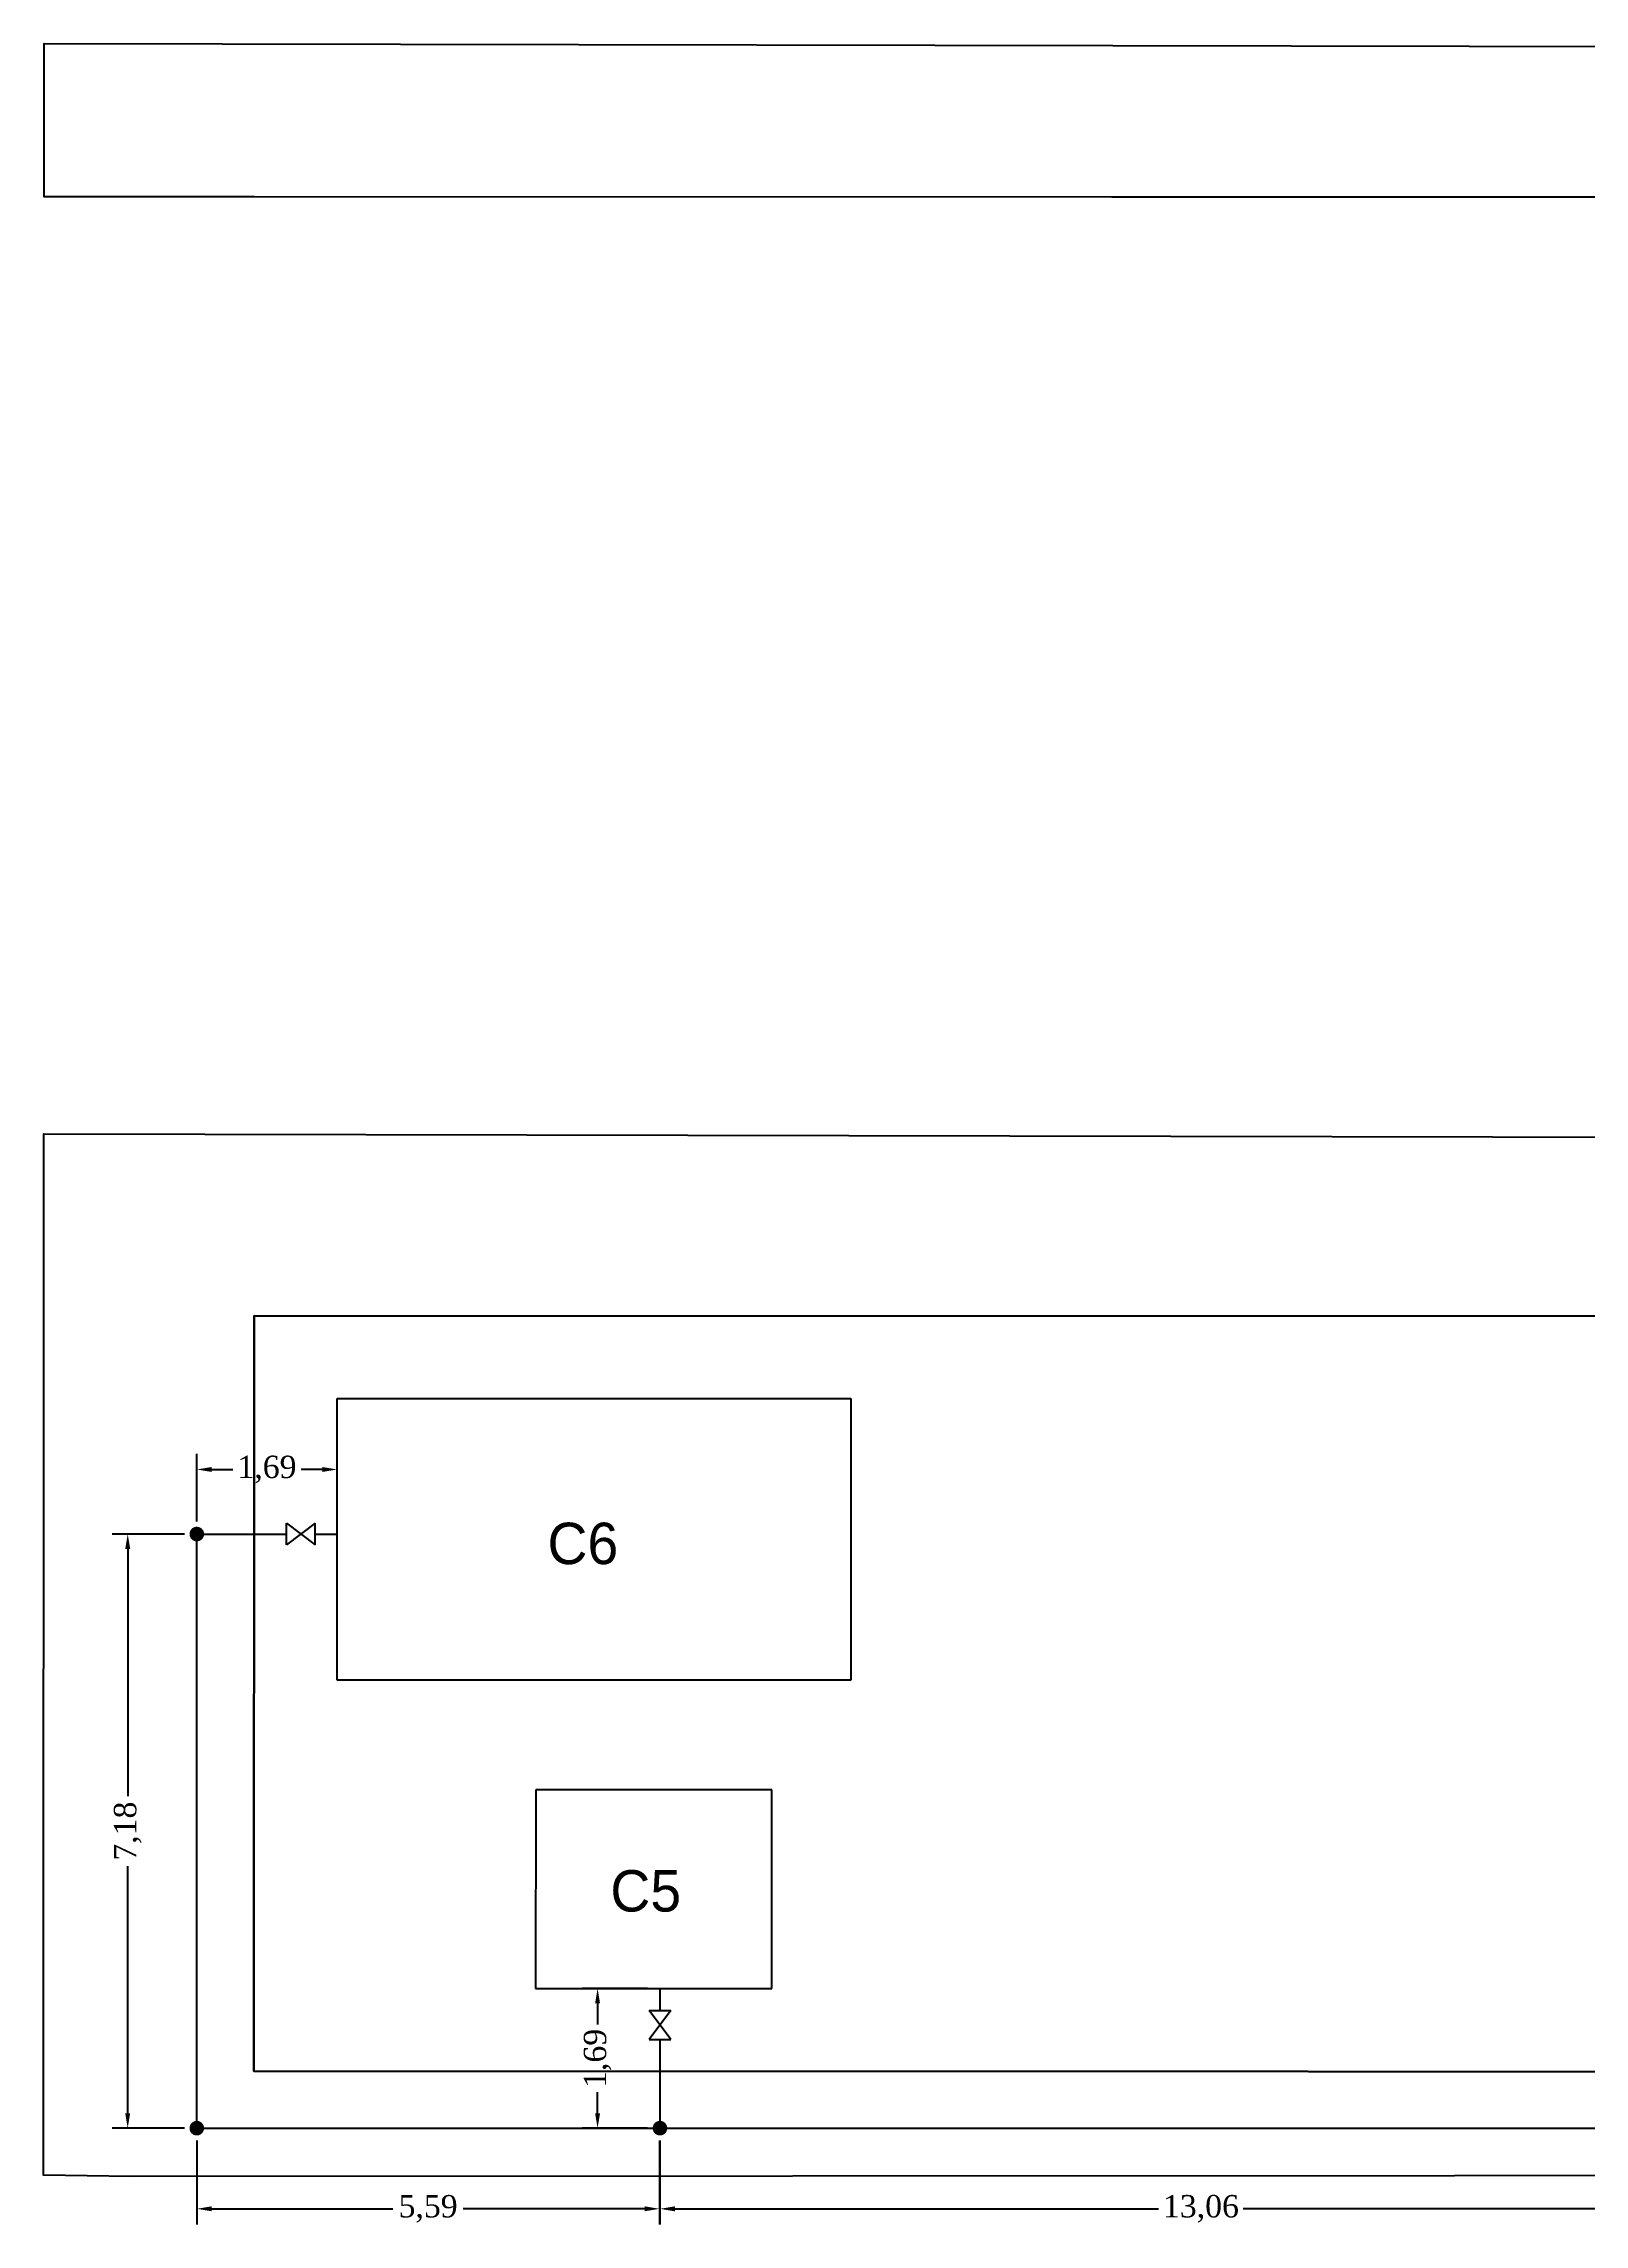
# Model space of a CAD drawing. Header units: metres. Extents: x 7284.4 to 7334.4, y 119725.8 to 119752.1.
# Drawn here: x 7284.35 to 7302.95, y 119725.78 to 119752.12 of the extents above; entities that cross this region are included whole.
import ezdxf

# ---------------------------------------------------------------- set-up
doc = ezdxf.new("R2010")
doc.units = ezdxf.units.M
for name, color, linetype in [('CONSTRUCCION', 6, 'Continuous'), ('Consumidores', 130, 'Continuous'), ('Nombres', 240, 'Continuous'), ('PARCELA', 7, 'Continuous'), ('UNIFILAR', 7, 'Continuous')]:
    doc.layers.add(name, color=color, linetype=linetype)
doc.layers.add('COTAS_Inst', color=7, linetype='Continuous', true_color=0xe46f1b)
doc.styles.add('Times New Roman 3.5 mm', font='times.ttf')
doc.dimstyles.new('Ing_España', dxfattribs={"dimscale": 1e-06, "dimtxt": 1.8, "dimasz": 1.2, "dimexe": 1.25, "dimexo": 1, "dimtad": 0, "dimzin": 1, "dimtxsty": 'Times New Roman 3.5 mm', "dimcen": 2.5, "dimadec": 0, "dimazin": 0, "dimtfac": 1, "dimtmove": 0, "dimatfit": 3, "dimfxl": 1, "dimarcsym": 0})

# ---------------------------------------------------------------- blocks, each defined once
blk = doc.blocks.new('NUDO_DERIVACION_GAS')
at = {"color": 0, "linetype": 'Continuous'}
for points in [[(-0.742494, 0.10584), (-0.749351, 0.031185), (-0.748721, -0.043781), (-0.749351, 0.031185)], [(-0.728219, 0.179437), (-0.742494, 0.10584), (-0.74061, -0.118309), (-0.748721, -0.043781)], [(-0.706667, 0.251241), (-0.728219, 0.179437), (-0.725099, -0.191656), (-0.74061, -0.118309)], [(-0.678054, 0.320535), (-0.706667, 0.251241), (-0.702343, -0.263087), (-0.725099, -0.191656)], [(-0.642667, 0.386626), (-0.678054, 0.320535), (-0.672569, -0.33189), (-0.702343, -0.263087)], [(-0.600858, 0.448854), (-0.642667, 0.386626), (-0.636075, -0.397377), (-0.672569, -0.33189)], [(-0.553045, 0.506597), (-0.600858, 0.448854), (-0.593226, -0.458893), (-0.636075, -0.397377)], [(-0.499707, 0.559279), (-0.553045, 0.506597), (-0.544449, -0.515825), (-0.593226, -0.458893)], [(-0.441376, 0.606372), (-0.499707, 0.559279), (-0.490233, -0.567602), (-0.544449, -0.515825)], [(-0.378635, 0.647407), (-0.441376, 0.606372), (-0.431118, -0.613708), (-0.490233, -0.567602)], [(-0.31211, 0.681973), (-0.378635, 0.647407), (-0.367696, -0.653682), (-0.431118, -0.613708)], [(-0.242467, 0.709725), (-0.31211, 0.681973), (-0.300599, -0.687124), (-0.367696, -0.653682)], [(-0.170402, 0.730386), (-0.242467, 0.709725), (-0.2305, -0.713702), (-0.300599, -0.687124)], [(-0.096633, 0.743749), (-0.170402, 0.730386), (-0.158097, -0.733148), (-0.2305, -0.713702)], [(-0.0219, 0.74968), (-0.096633, 0.743749), (-0.084114, -0.745268), (-0.158097, -0.733148)], [(0.053053, 0.748121), (-0.0219, 0.74968), (-0.009291, -0.749942), (-0.084114, -0.745268)], [(0.127475, 0.739087), (0.053053, 0.748121), (0.065624, -0.747123), (-0.009291, -0.749942)], [(0.200624, 0.722669), (0.127475, 0.739087), (0.139884, -0.736839), (0.065624, -0.747123)], [(0.271768, 0.699029), (0.200624, 0.722669), (0.212747, -0.719193), (0.139884, -0.736839)], [(0.340197, 0.668406), (0.271768, 0.699029), (0.283483, -0.694361), (0.212747, -0.719193)], [(0.405227, 0.631103), (0.340197, 0.668406), (0.351388, -0.662591), (0.283483, -0.694361)], [(0.466207, 0.587495), (0.405227, 0.631103), (0.415781, -0.624201), (0.351388, -0.662591)], [(0.52253, 0.538017), (0.466207, 0.587495), (0.47602, -0.579573), (0.415781, -0.624201)], [(0.573632, 0.483163), (0.52253, 0.538017), (0.531502, -0.529155), (0.47602, -0.579573)], [(0.619002, 0.423482), (0.573632, 0.483163), (0.581674, -0.47345), (0.531502, -0.529155)], [(0.658187, 0.359569), (0.619002, 0.423482), (0.626035, -0.413014), (0.581674, -0.47345)], [(0.690796, 0.292064), (0.658187, 0.359569), (0.66414, -0.348452), (0.626035, -0.413014)], [(0.716502, 0.22164), (0.690796, 0.292064), (0.695609, -0.280407), (0.66414, -0.348452)], [(0.73505, 0.149002), (0.716502, 0.22164), (0.720128, -0.209562), (0.695609, -0.280407)], [(0.746253, 0.074875), (0.73505, 0.149002), (0.737451, -0.136622), (0.720128, -0.209562)], [(0.75, 0), (0.746253, 0.074875), (0.747407, -0.062317), (0.737451, -0.136622)]]:
    blk.add_solid(points, dxfattribs=at)
blk = doc.blocks.new('*D47')
at = {"layer": 'COTAS_Inst', "color": 0, "lineweight": -2, "transparency": 16777216}
for p, q in [((7291.793, 119726.796), (7291.793, 119725.784)), ((7304.853, 119726.796), (7304.853, 119725.784)), ((7291.973, 119725.972), (7297.812, 119725.972)), ((7304.673, 119725.972), (7298.834, 119725.972))]:
    blk.add_line(p, q, dxfattribs=at)
at = {"layer": 'COTAS_Inst', "color": 0, "transparency": 16777216}
for points in [[(7291.973, 119726.002), (7291.973, 119725.942), (7291.793, 119725.972)], [(7304.673, 119726.002), (7304.673, 119725.942), (7304.853, 119725.972)]]:
    blk.add_solid(points, dxfattribs=at)
at = {"layer": 'Defpoints', "color": 0, "transparency": 16777216}
for p in [(7291.793, 119726.946), (7304.853, 119726.946), (7291.793, 119725.972)]:
    blk.add_point(p, dxfattribs=at)
at = {"layer": 'COTAS_Inst', "color": 0, "transparency": 16777216, "insert": (7298.323, 119725.972), "char_height": 0.27, "attachment_point": 5, "style": 'Times New Roman 3.5 mm'}
blk.add_mtext('13,06', dxfattribs=at)
blk = doc.blocks.new('*D48')
at = {"layer": 'COTAS_Inst', "color": 0, "lineweight": -2, "transparency": 16777216}
for p, q in [((7291.643, 119728.633), (7290.852, 119728.633)), ((7291.04, 119728.453), (7291.04, 119728.2)), ((7291.04, 119727.126), (7291.04, 119727.379)), ((7291.643, 119726.946), (7290.852, 119726.946))]:
    blk.add_line(p, q, dxfattribs=at)
at = {"layer": 'COTAS_Inst', "color": 0, "transparency": 16777216}
for points in [[(7291.01, 119728.453), (7291.07, 119728.453), (7291.04, 119728.633)], [(7291.01, 119727.126), (7291.07, 119727.126), (7291.04, 119726.946)]]:
    blk.add_solid(points, dxfattribs=at)
at = {"layer": 'Defpoints', "color": 0, "transparency": 16777216}
for p in [(7291.793, 119728.633), (7291.04, 119726.946), (7291.793, 119726.946)]:
    blk.add_point(p, dxfattribs=at)
at = {"layer": 'COTAS_Inst', "color": 0, "transparency": 16777216, "insert": (7291.04, 119727.789), "char_height": 0.27, "attachment_point": 5, "rotation": 90, "style": 'Times New Roman 3.5 mm'}
blk.add_mtext('1,69', dxfattribs=at)
blk = doc.blocks.new('*D49')
at = {"layer": 'COTAS_Inst', "color": 0, "lineweight": -2, "transparency": 16777216}
for p, q in [((7286.202, 119726.796), (7286.202, 119725.784)), ((7291.787, 119726.796), (7291.787, 119725.784)), ((7286.382, 119725.972), (7288.57, 119725.972)), ((7291.607, 119725.972), (7289.419, 119725.972))]:
    blk.add_line(p, q, dxfattribs=at)
at = {"layer": 'COTAS_Inst', "color": 0, "transparency": 16777216}
for points in [[(7286.382, 119726.002), (7286.382, 119725.942), (7286.202, 119725.972)], [(7291.607, 119726.002), (7291.607, 119725.942), (7291.787, 119725.972)]]:
    blk.add_solid(points, dxfattribs=at)
at = {"layer": 'Defpoints', "color": 0, "transparency": 16777216}
for p in [(7286.202, 119726.946), (7291.787, 119726.946), (7286.202, 119725.972)]:
    blk.add_point(p, dxfattribs=at)
at = {"layer": 'COTAS_Inst', "color": 0, "transparency": 16777216, "insert": (7288.994, 119725.972), "char_height": 0.27, "attachment_point": 5, "style": 'Times New Roman 3.5 mm'}
blk.add_mtext('5,59', dxfattribs=at)
blk = doc.blocks.new('*D50')
at = {"layer": 'COTAS_Inst', "color": 0, "lineweight": -2, "transparency": 16777216}
for p, q in [((7286.052, 119734.121), (7285.18, 119734.121)), ((7285.368, 119733.941), (7285.368, 119730.957)), ((7285.368, 119727.126), (7285.368, 119730.11)), ((7286.052, 119726.946), (7285.18, 119726.946))]:
    blk.add_line(p, q, dxfattribs=at)
at = {"layer": 'COTAS_Inst', "color": 0, "transparency": 16777216}
for points in [[(7285.338, 119733.941), (7285.398, 119733.941), (7285.368, 119734.121)], [(7285.338, 119727.126), (7285.398, 119727.126), (7285.368, 119726.946)]]:
    blk.add_solid(points, dxfattribs=at)
at = {"layer": 'Defpoints', "color": 0, "transparency": 16777216}
for p in [(7285.368, 119734.121), (7286.202, 119734.121), (7286.202, 119726.946)]:
    blk.add_point(p, dxfattribs=at)
at = {"layer": 'COTAS_Inst', "color": 0, "transparency": 16777216, "insert": (7285.368, 119730.533), "char_height": 0.27, "attachment_point": 5, "rotation": 90, "style": 'Times New Roman 3.5 mm'}
blk.add_mtext('7,18', dxfattribs=at)
blk = doc.blocks.new('*D51')
at = {"layer": 'COTAS_Inst', "color": 0, "lineweight": -2, "transparency": 16777216}
for p, q in [((7286.202, 119734.271), (7286.202, 119735.089)), ((7287.896, 119734.271), (7287.896, 119735.089)), ((7286.382, 119734.901), (7286.638, 119734.901)), ((7287.716, 119734.901), (7287.46, 119734.901))]:
    blk.add_line(p, q, dxfattribs=at)
at = {"layer": 'COTAS_Inst', "color": 0, "transparency": 16777216}
for points in [[(7286.382, 119734.931), (7286.382, 119734.871), (7286.202, 119734.901)], [(7287.716, 119734.931), (7287.716, 119734.871), (7287.896, 119734.901)]]:
    blk.add_solid(points, dxfattribs=at)
at = {"layer": 'Defpoints', "color": 0, "transparency": 16777216}
for p in [(7287.896, 119734.901), (7286.202, 119734.121), (7287.896, 119734.121)]:
    blk.add_point(p, dxfattribs=at)
at = {"layer": 'COTAS_Inst', "color": 0, "transparency": 16777216, "insert": (7287.049, 119734.901), "char_height": 0.27, "attachment_point": 5, "style": 'Times New Roman 3.5 mm'}
blk.add_mtext('1,69', dxfattribs=at)
blk = doc.blocks.new('LLAVE_PASO_GAS')
at = {"color": 0, "linetype": 'Continuous'}
for p, q in [((-1.5, 1.125), (1.5, -1.125)), ((1.5, 1.125), (-1.5, -1.125)), ((-1.5, -1.125), (-1.5, 1.125)), ((1.5, -1.125), (1.5, 1.125))]:
    blk.add_line(p, q, dxfattribs=at)

msp = doc.modelspace()

# ---------------------------------------------------------------- linework, layer by layer
at = {"layer": 'CONSTRUCCION'}
for points in [[(7303.794, 119750.266), (7301.549, 119750.266), (7297.249, 119750.267), (7286.899, 119750.27), (7284.359, 119750.271), (7284.36, 119751.712), (7284.361, 119752.121), (7301.562, 119752.089), (7327.543, 119752.04)], [(7312.352, 119734.537), (7312.349, 119727.626), (7286.892, 119727.633), (7286.896, 119736.758), (7303.791, 119736.753), (7303.79, 119738.916), (7303.79, 119739.248), (7303.79, 119741.141), (7303.794, 119750.266), (7312.356, 119750.263), (7312.355, 119743.352), (7312.353, 119736.444), (7309.859, 119736.444), (7309.859, 119734.539), (7312.352, 119734.537)], [(7327.38, 119726.38), (7301.382, 119726.369), (7285.406, 119726.363), (7284.353, 119726.38), (7284.355, 119738.611), (7284.355, 119738.953), (7303.79, 119738.916)], [(7303.791, 119736.753), (7286.896, 119736.758), (7286.892, 119727.633), (7312.349, 119727.626)]]:
    msp.add_lwpolyline(points, dxfattribs=at)
at = {"layer": 'Consumidores', "linetype": 'Continuous'}
for p, q in [((7287.896, 119735.758), (7294.096, 119735.758)), ((7287.896, 119732.358), (7287.896, 119735.758)), ((7294.096, 119735.758), (7294.096, 119732.358)), ((7294.096, 119732.358), (7287.896, 119732.358)), ((7290.293, 119731.033), (7290.292, 119728.633)), ((7293.143, 119731.032), (7290.293, 119731.033)), ((7293.142, 119728.632), (7293.143, 119731.032)), ((7290.292, 119728.633), (7293.142, 119728.632))]:
    msp.add_line(p, q, dxfattribs=at)
at = {"layer": 'PARCELA'}
msp.add_lwpolyline([(7284.355, 119738.611), (7284.355, 119738.953), (7303.79, 119738.916), (7303.79, 119739.248), (7303.79, 119741.141), (7303.794, 119750.266), (7301.549, 119750.266), (7297.249, 119750.267), (7286.899, 119750.27), (7284.359, 119750.271), (7284.36, 119751.712), (7284.361, 119752.121), (7301.562, 119752.089), (7327.543, 119752.04), (7334.377, 119752.027), (7334.376, 119751.618), (7334.353, 119748.411), (7334.224, 119729.451), (7334.22, 119726.38), (7327.38, 119726.38), (7301.382, 119726.369), (7285.406, 119726.363), (7284.353, 119726.38), (7284.355, 119738.611)], dxfattribs=at)
at = {"layer": 'UNIFILAR'}
for p, q in [((7286.202, 119726.946), (7286.202, 119734.121)), ((7286.202, 119734.121), (7287.283, 119734.121)), ((7287.63, 119734.121), (7287.896, 119734.121)), ((7291.793, 119728.633), (7291.793, 119728.366)), ((7291.793, 119728.019), (7291.793, 119726.946)), ((7286.202, 119726.946), (7313.094, 119726.946))]:
    msp.add_line(p, q, dxfattribs=at)

# ---------------------------------------------------------------- block references
for name, p, xscale, yscale, zscale in [('NUDO_DERIVACION_GAS', (7286.202, 119734.121), 0.1175477341808135, 0.1175477341808135, 0.1175477341808135), ('LLAVE_PASO_GAS', (7287.457, 119734.121), 0.1157299190393979, 0.1157299190393979, 0.1157299190393979), ('NUDO_DERIVACION_GAS', (7286.202, 119726.946), 0.1175477341808135, 0.1175477341808135, 0.1175477341808135), ('NUDO_DERIVACION_GAS', (7291.793, 119726.946), 0.1175477341808135, 0.1175477341808135, 0.1175477341808135)]:
    msp.add_blockref(name, p, dxfattribs=dict(at, xscale=xscale, yscale=yscale, zscale=zscale))
at = {"layer": 'UNIFILAR', "xscale": 0.1157299190393979, "yscale": 0.1157299190393979, "zscale": 0.1157299190393979, "rotation": 270}
msp.add_blockref('LLAVE_PASO_GAS', (7291.793, 119728.192), dxfattribs=at)

# ---------------------------------------------------------------- texts
at = {"layer": 'Nombres', "linetype": 'Continuous', "char_height": 0.5, "width": 0.875, "attachment_point": 1}
for s, insert in [('C6', (7290.435, 119734.258)), ('C5', (7291.194, 119730.062))]:
    msp.add_mtext(s, dxfattribs=dict(at, insert=insert))

# ---------------------------------------------------------------- dimensions: what is measured, and where the dimension line sits
at = {"layer": 'COTAS_Inst'}
for base, p1, p2, picture, middle in [((7287.896, 119734.901), (7286.202, 119734.121), (7287.896, 119734.121), '*D51', (7287.049, 119734.901)), ((7286.2019, 119725.9716), (7291.787, 119726.9459), (7286.2019, 119726.9459), '*D49', (7288.9945, 119725.9716)), ((7291.793, 119725.972), (7304.853, 119726.946), (7291.793, 119726.946), '*D47', (7298.323, 119725.972))]:
    dim = msp.add_linear_dim(base=base, p1=p1, p2=p2, dimstyle='Ing_España', dxfattribs=at)
    dim.commit()
    dim.dimension.update_dxf_attribs({"geometry": picture, "text_midpoint": middle})
for base, p1, p2, picture, middle in [((7285.368, 119734.121), (7286.2019, 119726.9459), (7286.2019, 119734.121), '*D50', (7285.368, 119730.5334)), ((7291.04, 119726.946), (7291.793, 119728.633), (7291.793, 119726.946), '*D48', (7291.04, 119727.789))]:
    dim = msp.add_linear_dim(base=base, p1=p1, p2=p2, angle=90, dimstyle='Ing_España', dxfattribs=at)
    dim.commit()
    dim.dimension.update_dxf_attribs({"geometry": picture, "text_midpoint": middle})

doc.saveas('drawing.dxf')
